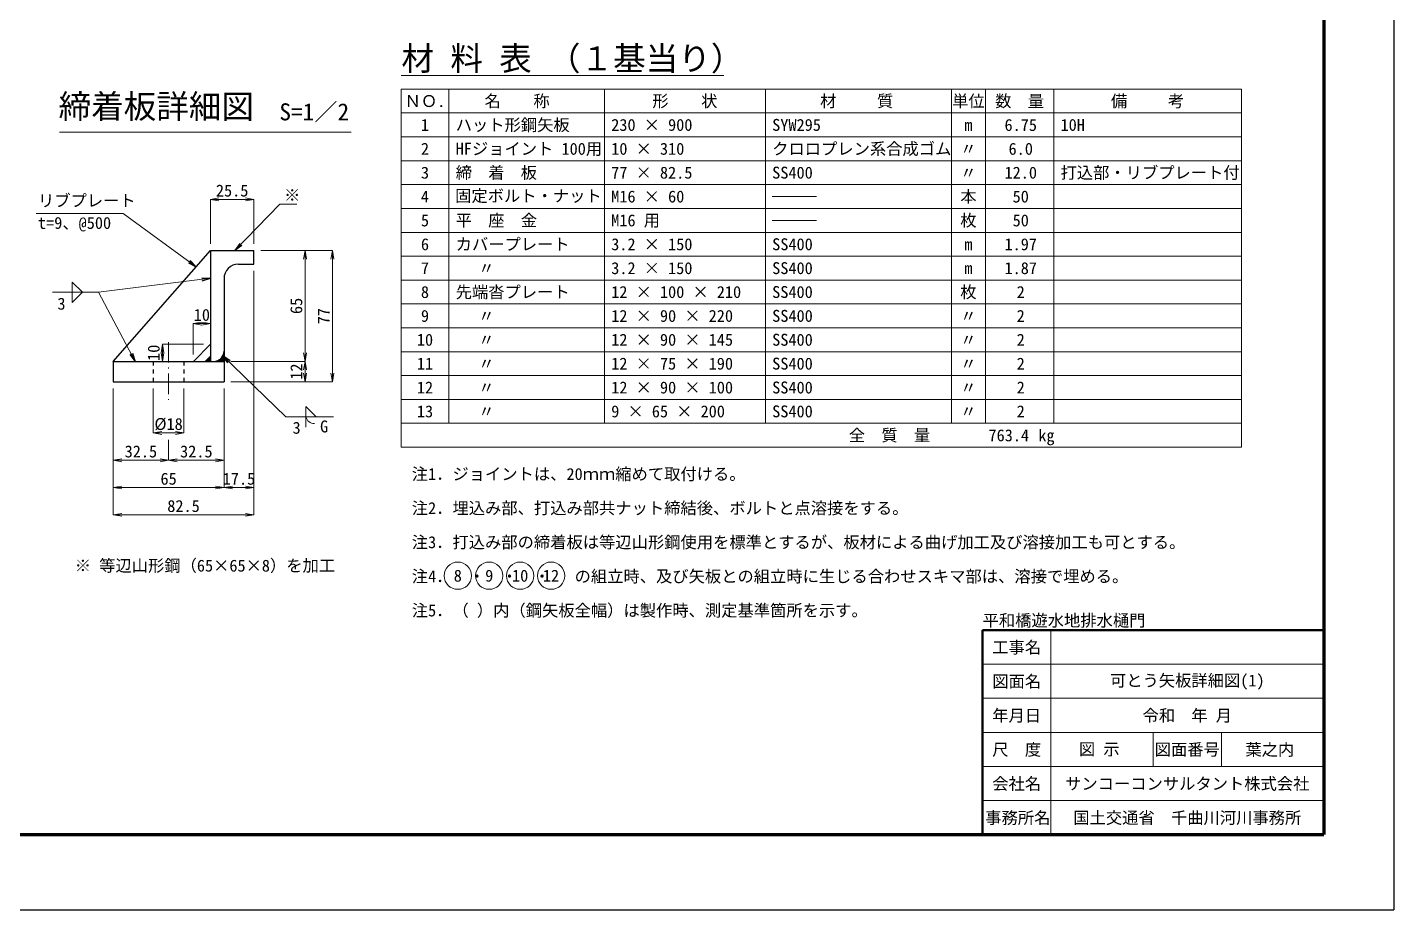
# Model space of a CAD drawing. Header units: millimetres. Extents: x -4215 to 12000, y -28161 to -8405.
# Drawn here: x 5992 to 12000, y -17315 to -13434 of the extents above; entities that cross this region are included whole.
import ezdxf
from ezdxf.enums import TextEntityAlignment as Align

# ---------------------------------------------------------------- set-up
doc = ezdxf.new("R2010")
doc.units = ezdxf.units.MM
doc.header["$LTSCALE"] = 15
doc.header["$PDSIZE"] = 300
doc.linetypes.add('SXF_一点短鎖線', pattern=[9.25, 6, -1.5, 0.25, -1.5])
doc.linetypes.add('SXF_跳び破線', pattern=[12, 6, -6])
doc.layers.get('Defpoints').update_dxf_attribs({"color": 153})
for name, color, linetype, lineweight in [('D-BMK', 2, 'SXF_一点短鎖線', 13), ('D-DCR-HCH1', 2, 'Continuous', 18), ('D-DOC', 7, 'Continuous', 13), ('D-MTR-TXT', 7, 'Continuous', 18), ('D-STR', 1, 'Continuous', 25), ('D-STR-DIM', 7, 'Continuous', 13), ('D-STR-HTXT', 7, 'Continuous', 13), ('D-STR-TXT', 7, 'Continuous', 13), ('D-TTL', 2, 'Continuous', 140), ('D-TTL-FRAM', 2, 'Continuous', 50), ('D-TTL-LINE', 7, 'Continuous', 13), ('D-TTL-TXT', 7, 'Continuous', 13)]:
    doc.layers.add(name, color=color, linetype=linetype, lineweight=lineweight)
doc.styles.add('MS ゴシック', font='MS Gothic.ttf')
doc.dimstyles.new('DIM-15-F', dxfattribs={"dimscale": 15, "dimtxt": 3.5, "dimasz": 2.5, "dimexe": 0, "dimexo": 2, "dimgap": 0.8, "dimtad": 1, "dimdec": 1, "dimdsep": 46, "dimtxsty": 'MS ゴシック', "dimblk": 'OPEN', "dimcen": 0.1, "dimaunit": 1, "dimadec": 4, "dimazin": 0, "dimtfac": 1, "dimtdec": 1, "dimtmove": 2, "dimatfit": 3, "dimldrblk": 'OPEN', "dimfxl": 1, "dimtolj": 1, "dimtzin": 0, "dimlwd": -1, "dimlwe": -1, "dimarcsym": 2})

# ---------------------------------------------------------------- blocks, each defined once
blk = doc.blocks.new('_Open')
at = {"color": 0, "linetype": 'ByBlock', "lineweight": -2}
for p, q in [((-1, 0.17), (0, 0)), ((-1, -0.17), (0, 0)), ((0, 0), (-1, 0))]:
    blk.add_line(p, q, dxfattribs=at)
blk = doc.blocks.new('*D99')
at = {"layer": 'D-STR-DIM', "color": 0, "transparency": 16777216}
for p, q in [((6797.2, -14385.7), (6797.2, -14190.7)), ((6834.7, -14190.7), (6951, -14190.7)), ((6988.5, -14385.7), (6988.5, -14190.7))]:
    blk.add_line(p, q, dxfattribs=at)
at = {"layer": 'Defpoints', "color": 0, "transparency": 16777216}
for p in [(6988.5, -14190.7), (6797.2, -14415.7), (6988.5, -14415.7)]:
    blk.add_point(p, dxfattribs=at)
at = {"layer": 'D-STR-DIM', "color": 0, "transparency": 16777216, "xscale": 37.5, "yscale": 37.5, "zscale": 37.5, "rotation": 180}
blk.add_blockref('_Open', (6797.2, -14190.7), dxfattribs=at)
at = {"layer": 'D-STR-DIM', "color": 0, "transparency": 16777216, "xscale": 37.5, "yscale": 37.5, "zscale": 37.5}
blk.add_blockref('_Open', (6988.5, -14190.7), dxfattribs=at)
at = {"layer": 'D-STR-DIM', "color": 0, "transparency": 16777216, "insert": (6892.9, -14152.4), "char_height": 52.5, "attachment_point": 5, "style": 'MS ゴシック'}
blk.add_mtext('\\A1;25.5', dxfattribs=at)
blk = doc.blocks.new('*D41')
at = {"layer": 'D-STR-DIM', "color": 0, "transparency": 16777216}
for p, q in [((6369.7, -15023.2), (6369.7, -15338.2)), ((6613.5, -15248.2), (6613.5, -15338.2)), ((6407.2, -15338.2), (6576, -15338.2))]:
    blk.add_line(p, q, dxfattribs=at)
at = {"layer": 'Defpoints', "color": 0, "transparency": 16777216}
for p in [(6369.7, -14993.2), (6613.5, -15218.2), (6613.5, -15338.2)]:
    blk.add_point(p, dxfattribs=at)
at = {"layer": 'D-STR-DIM', "color": 0, "transparency": 16777216, "xscale": 37.5, "yscale": 37.5, "zscale": 37.5, "rotation": 180}
blk.add_blockref('_Open', (6369.7, -15338.2), dxfattribs=at)
at = {"layer": 'D-STR-DIM', "color": 0, "transparency": 16777216, "xscale": 37.5, "yscale": 37.5, "zscale": 37.5}
blk.add_blockref('_Open', (6613.5, -15338.2), dxfattribs=at)
at = {"layer": 'D-STR-DIM', "color": 0, "transparency": 16777216, "insert": (6491.6, -15299.9), "char_height": 52.5, "attachment_point": 5, "style": 'MS ゴシック'}
blk.add_mtext('\\A1;32.5', dxfattribs=at)
blk = doc.blocks.new('*D42')
at = {"layer": 'D-STR-DIM', "color": 0, "transparency": 16777216}
for p, q in [((6857.2, -15023.2), (6857.2, -15338.2)), ((6613.5, -15248.2), (6613.5, -15338.2)), ((6651, -15338.2), (6819.7, -15338.2))]:
    blk.add_line(p, q, dxfattribs=at)
at = {"layer": 'Defpoints', "color": 0, "transparency": 16777216}
for p in [(6857.2, -14993.2), (6613.5, -15218.2), (6857.2, -15338.2)]:
    blk.add_point(p, dxfattribs=at)
at = {"layer": 'D-STR-DIM', "color": 0, "transparency": 16777216, "xscale": 37.5, "yscale": 37.5, "zscale": 37.5, "rotation": 180}
blk.add_blockref('_Open', (6613.5, -15338.2), dxfattribs=at)
at = {"layer": 'D-STR-DIM', "color": 0, "transparency": 16777216, "xscale": 37.5, "yscale": 37.5, "zscale": 37.5}
blk.add_blockref('_Open', (6857.2, -15338.2), dxfattribs=at)
at = {"layer": 'D-STR-DIM', "color": 0, "transparency": 16777216, "insert": (6735.4, -15299.9), "char_height": 52.5, "attachment_point": 5, "style": 'MS ゴシック'}
blk.add_mtext('\\A1;32.5', dxfattribs=at)
blk = doc.blocks.new('*D43')
at = {"layer": 'D-STR-DIM', "color": 0, "transparency": 16777216}
for p, q in [((6887.2, -14903.2), (7213.5, -14903.2)), ((7213.5, -14993.2), (7213.5, -14903.2)), ((7213.5, -14955.7), (7213.5, -14918.2)), ((7213.5, -14940.7), (7213.5, -14978.2)), ((6887.2, -14993.2), (7213.5, -14993.2))]:
    blk.add_line(p, q, dxfattribs=at)
at = {"layer": 'Defpoints', "color": 0, "transparency": 16777216}
for p in [(6857.2, -14903.2), (7213.5, -14903.2), (6857.2, -14993.2)]:
    blk.add_point(p, dxfattribs=at)
at = {"layer": 'D-STR-DIM', "color": 0, "transparency": 16777216, "xscale": 37.5, "yscale": 37.5, "zscale": 37.5}
for p, rotation in [((7213.5, -14903.2), 90), ((7213.5, -14993.2), 270)]:
    blk.add_blockref('_Open', p, dxfattribs=dict(at, rotation=rotation))
at = {"layer": 'D-STR-DIM', "color": 0, "transparency": 16777216, "insert": (7175.2, -14948.2), "char_height": 52.5, "attachment_point": 5, "rotation": 90, "style": 'MS ゴシック'}
blk.add_mtext('\\A1;12', dxfattribs=at)
blk = doc.blocks.new('*D44')
at = {"layer": 'D-STR-DIM', "color": 0, "transparency": 16777216}
for p, q in [((7018.5, -14415.7), (7213.5, -14415.7)), ((7213.5, -14865.7), (7213.5, -14453.2)), ((6887.2, -14903.2), (7213.5, -14903.2))]:
    blk.add_line(p, q, dxfattribs=at)
at = {"layer": 'Defpoints', "color": 0, "transparency": 16777216}
for p in [(6988.5, -14415.7), (7213.5, -14415.7), (6857.2, -14903.2)]:
    blk.add_point(p, dxfattribs=at)
at = {"layer": 'D-STR-DIM', "color": 0, "transparency": 16777216, "xscale": 37.5, "yscale": 37.5, "zscale": 37.5}
for p, rotation in [((7213.5, -14415.7), 90), ((7213.5, -14903.2), 270)]:
    blk.add_blockref('_Open', p, dxfattribs=dict(at, rotation=rotation))
at = {"layer": 'D-STR-DIM', "color": 0, "transparency": 16777216, "insert": (7175.2, -14659.4), "char_height": 52.5, "attachment_point": 5, "rotation": 90, "style": 'MS ゴシック'}
blk.add_mtext('\\A1;65', dxfattribs=at)
blk = doc.blocks.new('*D45')
at = {"layer": 'D-STR-DIM', "color": 0, "transparency": 16777216}
for p, q in [((6369.7, -15023.2), (6369.7, -15458.2)), ((6857.2, -15023.2), (6857.2, -15458.2)), ((6407.2, -15458.2), (6819.7, -15458.2))]:
    blk.add_line(p, q, dxfattribs=at)
at = {"layer": 'Defpoints', "color": 0, "transparency": 16777216}
for p in [(6369.7, -14993.2), (6857.2, -14993.2), (6857.2, -15458.2)]:
    blk.add_point(p, dxfattribs=at)
at = {"layer": 'D-STR-DIM', "color": 0, "transparency": 16777216, "xscale": 37.5, "yscale": 37.5, "zscale": 37.5, "rotation": 180}
blk.add_blockref('_Open', (6369.7, -15458.2), dxfattribs=at)
at = {"layer": 'D-STR-DIM', "color": 0, "transparency": 16777216, "xscale": 37.5, "yscale": 37.5, "zscale": 37.5}
blk.add_blockref('_Open', (6857.2, -15458.2), dxfattribs=at)
at = {"layer": 'D-STR-DIM', "color": 0, "transparency": 16777216, "insert": (6613.5, -15419.9), "char_height": 52.5, "attachment_point": 5, "style": 'MS ゴシック'}
blk.add_mtext('\\A1;65', dxfattribs=at)
blk = doc.blocks.new('*D46')
at = {"layer": 'D-STR-DIM', "color": 0, "transparency": 16777216}
for p, q in [((6722.2, -14873.2), (6722.2, -14737.4)), ((6722.2, -14737.4), (6797.2, -14737.4)), ((6759.7, -14737.4), (6722.2, -14737.4)), ((6759.7, -14737.4), (6797.2, -14737.4)), ((6797.2, -14798.2), (6797.2, -14737.4))]:
    blk.add_line(p, q, dxfattribs=at)
at = {"layer": 'Defpoints', "color": 0, "transparency": 16777216}
for p in [(6797.2, -14737.4), (6797.2, -14828.2), (6722.2, -14903.2)]:
    blk.add_point(p, dxfattribs=at)
at = {"layer": 'D-STR-DIM', "color": 0, "transparency": 16777216, "xscale": 37.5, "yscale": 37.5, "zscale": 37.5, "rotation": 180}
blk.add_blockref('_Open', (6722.2, -14737.4), dxfattribs=at)
at = {"layer": 'D-STR-DIM', "color": 0, "transparency": 16777216, "xscale": 37.5, "yscale": 37.5, "zscale": 37.5}
blk.add_blockref('_Open', (6797.2, -14737.4), dxfattribs=at)
at = {"layer": 'D-STR-DIM', "color": 0, "transparency": 16777216, "insert": (6759.7, -14699.2), "char_height": 52.5, "attachment_point": 5, "style": 'MS ゴシック'}
blk.add_mtext('\\A1;10', dxfattribs=at)
blk = doc.blocks.new('*D47')
at = {"layer": 'D-STR-DIM', "color": 0, "transparency": 16777216}
for p, q in [((6546, -15023.2), (6546, -15218.2)), ((6681, -15023.2), (6681, -15218.2)), ((6583.5, -15218.2), (6643.5, -15218.2))]:
    blk.add_line(p, q, dxfattribs=at)
at = {"layer": 'Defpoints', "color": 0, "transparency": 16777216}
for p in [(6546, -14993.2), (6681, -14993.2), (6681, -15218.2)]:
    blk.add_point(p, dxfattribs=at)
at = {"layer": 'D-STR-DIM', "color": 0, "transparency": 16777216, "xscale": 37.5, "yscale": 37.5, "zscale": 37.5, "rotation": 180}
blk.add_blockref('_Open', (6546, -15218.2), dxfattribs=at)
at = {"layer": 'D-STR-DIM', "color": 0, "transparency": 16777216, "xscale": 37.5, "yscale": 37.5, "zscale": 37.5}
blk.add_blockref('_Open', (6681, -15218.2), dxfattribs=at)
at = {"layer": 'D-STR-DIM', "color": 0, "transparency": 16777216, "insert": (6613.5, -15179.9), "char_height": 52.5, "attachment_point": 5, "style": 'MS ゴシック'}
blk.add_mtext('\\A1;%%C18', dxfattribs=at)
blk = doc.blocks.new('*D48')
at = {"layer": 'D-STR-DIM', "color": 0, "transparency": 16777216}
for p, q in [((6988.5, -14505.7), (6988.5, -15458.2)), ((6857.2, -15023.2), (6857.2, -15458.2)), ((6857.2, -15458.2), (6988.5, -15458.2)), ((6894.7, -15458.2), (6932.2, -15458.2)), ((6951, -15458.2), (6913.5, -15458.2))]:
    blk.add_line(p, q, dxfattribs=at)
at = {"layer": 'Defpoints', "color": 0, "transparency": 16777216}
for p in [(6988.5, -14475.7), (6857.2, -14993.2), (6988.5, -15458.2)]:
    blk.add_point(p, dxfattribs=at)
at = {"layer": 'D-STR-DIM', "color": 0, "transparency": 16777216, "xscale": 37.5, "yscale": 37.5, "zscale": 37.5, "rotation": 180}
blk.add_blockref('_Open', (6857.2, -15458.2), dxfattribs=at)
at = {"layer": 'D-STR-DIM', "color": 0, "transparency": 16777216, "xscale": 37.5, "yscale": 37.5, "zscale": 37.5}
blk.add_blockref('_Open', (6988.5, -15458.2), dxfattribs=at)
at = {"layer": 'D-STR-DIM', "color": 0, "transparency": 16777216, "insert": (6922.9, -15419.9), "char_height": 52.5, "attachment_point": 5, "style": 'MS ゴシック'}
blk.add_mtext('\\A1;17.5', dxfattribs=at)
blk = doc.blocks.new('*D49')
at = {"layer": 'D-STR-DIM', "color": 0, "transparency": 16777216}
for p, q in [((6988.5, -14505.7), (6988.5, -15578.2)), ((6369.7, -15023.2), (6369.7, -15578.2)), ((6407.2, -15578.2), (6951, -15578.2))]:
    blk.add_line(p, q, dxfattribs=at)
at = {"layer": 'Defpoints', "color": 0, "transparency": 16777216}
for p in [(6988.5, -14475.7), (6369.7, -14993.2), (6988.5, -15578.2)]:
    blk.add_point(p, dxfattribs=at)
at = {"layer": 'D-STR-DIM', "color": 0, "transparency": 16777216, "xscale": 37.5, "yscale": 37.5, "zscale": 37.5, "rotation": 180}
blk.add_blockref('_Open', (6369.7, -15578.2), dxfattribs=at)
at = {"layer": 'D-STR-DIM', "color": 0, "transparency": 16777216, "xscale": 37.5, "yscale": 37.5, "zscale": 37.5}
blk.add_blockref('_Open', (6988.5, -15578.2), dxfattribs=at)
at = {"layer": 'D-STR-DIM', "color": 0, "transparency": 16777216, "insert": (6679.1, -15539.9), "char_height": 52.5, "attachment_point": 5, "style": 'MS ゴシック'}
blk.add_mtext('\\A1;82.5', dxfattribs=at)
blk = doc.blocks.new('*D50')
at = {"layer": 'D-STR-DIM', "color": 0, "transparency": 16777216}
for p, q in [((7018.5, -14415.7), (7333.5, -14415.7)), ((7333.5, -14955.7), (7333.5, -14453.2)), ((6887.2, -14993.2), (7333.5, -14993.2))]:
    blk.add_line(p, q, dxfattribs=at)
at = {"layer": 'Defpoints', "color": 0, "transparency": 16777216}
for p in [(6988.5, -14415.7), (7333.5, -14415.7), (6857.2, -14993.2)]:
    blk.add_point(p, dxfattribs=at)
at = {"layer": 'D-STR-DIM', "color": 0, "transparency": 16777216, "xscale": 37.5, "yscale": 37.5, "zscale": 37.5}
for p, rotation in [((7333.5, -14415.7), 90), ((7333.5, -14993.2), 270)]:
    blk.add_blockref('_Open', p, dxfattribs=dict(at, rotation=rotation))
at = {"layer": 'D-STR-DIM', "color": 0, "transparency": 16777216, "insert": (7295.2, -14704.4), "char_height": 52.5, "attachment_point": 5, "rotation": 90, "style": 'MS ゴシック'}
blk.add_mtext('\\A1;77', dxfattribs=at)
blk = doc.blocks.new('*D51')
at = {"layer": 'D-STR-DIM', "color": 0, "transparency": 16777216}
for p, q in [((6767.2, -14828.2), (6586.5, -14828.2)), ((6586.5, -14828.2), (6586.5, -14903.2)), ((6586.5, -14865.7), (6586.5, -14828.2)), ((6586.5, -14865.7), (6586.5, -14903.2)), ((6692.2, -14903.2), (6586.5, -14903.2))]:
    blk.add_line(p, q, dxfattribs=at)
at = {"layer": 'Defpoints', "color": 0, "transparency": 16777216}
for p in [(6797.2, -14828.2), (6586.5, -14903.2), (6722.2, -14903.2)]:
    blk.add_point(p, dxfattribs=at)
at = {"layer": 'D-STR-DIM', "color": 0, "transparency": 16777216, "xscale": 37.5, "yscale": 37.5, "zscale": 37.5}
for p, rotation in [((6586.5, -14828.2), 90), ((6586.5, -14903.2), 270)]:
    blk.add_blockref('_Open', p, dxfattribs=dict(at, rotation=rotation))
at = {"layer": 'D-STR-DIM', "color": 0, "transparency": 16777216, "insert": (6548.3, -14865.7), "char_height": 52.5, "attachment_point": 5, "rotation": 90, "style": 'MS ゴシック'}
blk.add_mtext('\\A1;10', dxfattribs=at)

msp = doc.modelspace()

# ---------------------------------------------------------------- hatches: boundary and pattern name
at = {"layer": 'D-DCR-HCH1'}
for points in [[(6774.73, -14903.17), (6797.23, -14903.17), (6797.23, -14880.67)], [(6857.23, -14858.17, -0.4142136), (6812.23, -14903.17), (6857.23, -14903.17)]]:
    msp.add_hatch(color=256, dxfattribs=at).paths.add_polyline_path(points)

# ---------------------------------------------------------------- linework, layer by layer
at = {"layer": 'D-BMK'}
msp.add_line((6613.48, -14818.12), (6613.48, -15078.22), dxfattribs=at)
at = {"layer": 'D-DOC'}
for p, q in [((11330.22, -13705.73), (7635.77, -13705.73)), ((7635.77, -13705.73), (7635.77, -15280.73)), ((7845.77, -13705.73), (7845.77, -15175.73)), ((8529.58, -13705.73), (8529.58, -15175.73)), ((9237.38, -13705.73), (9237.38, -15175.73)), ((10055.22, -13705.73), (10055.22, -15175.73)), ((10205.22, -13705.73), (10205.22, -15175.73)), ((10205.22, -13705.73), (10205.22, -15175.73)), ((10505.22, -13705.73), (10505.22, -15175.73)), ((11330.22, -15280.73), (11330.22, -13705.73)), ((7635.77, -13810.73), (11330.22, -13810.73)), ((7635.77, -13915.73), (11330.22, -13915.73)), ((11330.22, -14020.73), (7635.77, -14020.73)), ((7635.77, -14125.73), (11330.22, -14125.73)), ((11330.22, -14230.73), (7635.77, -14230.73)), ((9267.38, -14178.23), (9462.38, -14178.23)), ((9267.38, -14283.23), (9462.38, -14283.23)), ((11330.22, -14335.73), (7635.77, -14335.73)), ((7635.77, -14440.73), (11330.22, -14440.73)), ((7635.77, -14545.73), (11330.22, -14545.73)), ((11330.22, -14650.73), (7635.77, -14650.73)), ((7635.77, -14755.73), (11330.22, -14755.73)), ((7635.77, -14860.73), (11330.22, -14860.73)), ((11330.22, -14965.73), (7635.77, -14965.73)), ((7635.77, -15070.73), (11330.22, -15070.73)), ((7635.77, -15175.73), (11330.22, -15175.73)), ((7635.77, -15280.73), (11330.22, -15280.73))]:
    msp.add_line(p, q, dxfattribs=at)
at = {"layer": 'D-MTR-TXT'}
msp.add_line((9054.06, -13645.73), (7635.77, -13645.73), dxfattribs=at)
for centre in [(7885.24, -15845.95), (8023.31, -15845.95), (8159.21, -15845.95), (8295.02, -15845.95)]:
    msp.add_circle(centre, 60, dxfattribs=at)
at = {"layer": 'D-STR'}
for p, q in [((6369.73, -14903.17), (6797.23, -14415.67)), ((6797.23, -14415.67), (6988.48, -14415.67)), ((6797.23, -14415.67), (6797.23, -14903.17)), ((6988.48, -14475.67), (6988.48, -14415.67)), ((6920.98, -14475.67), (6988.48, -14475.67)), ((6857.23, -14539.42), (6857.23, -14903.17)), ((6722.23, -14903.17), (6797.23, -14828.17)), ((6774.73, -14903.17), (6797.23, -14880.67)), ((6369.73, -14903.17), (6369.73, -14993.17)), ((6369.73, -14903.17), (6857.23, -14903.17)), ((6857.23, -14903.17), (6857.23, -14993.17)), ((6369.73, -14993.17), (6857.23, -14993.17))]:
    msp.add_line(p, q, dxfattribs=at)
at = {"layer": 'D-STR', "linetype": 'SXF_跳び破線', "ltscale": 0.2}
for p, q in [((6545.98, -14903.17), (6545.98, -14993.17)), ((6680.98, -14903.17), (6680.98, -14993.17))]:
    msp.add_line(p, q, dxfattribs=at)
at = {"layer": 'D-STR'}
for centre, radius, start, end in [((6920.98, -14539.42), 63.75, 90, 180), ((6812.23, -14858.17), 45, 270, 0)]:
    msp.add_arc(centre, radius, start, end, dxfattribs=at)
at = {"layer": 'D-STR-HTXT'}
for p, q in [((6189.94, -14554.32), (6189.94, -14599.32)), ((6189.94, -14554.32), (6234.94, -14599.32)), ((6189.94, -14644.32), (6234.94, -14599.32)), ((6189.94, -14644.32), (6189.94, -14599.32)), ((7217.16, -15101.97), (7262.16, -15146.97)), ((7217.16, -15101.97), (7217.16, -15146.97)), ((7217.16, -15191.97), (7217.16, -15146.97))]:
    msp.add_line(p, q, dxfattribs=at)
msp.add_arc((7254.37, -15138.53), 38.16, 192.789854, 270.493351, dxfattribs=at)
at = {"layer": 'D-TTL'}
for p in [(11692.5, -8734.97), (-307.5, -16984.97)]:
    msp.add_line(p, (11692.5, -16984.97), dxfattribs=at)
at = {"layer": 'D-TTL-FRAM'}
for p, q in [((10192.5, -16984.97), (10192.5, -16084.97)), ((10192.5, -16084.97), (11692.5, -16084.97))]:
    msp.add_line(p, q, dxfattribs=at)
at = {"layer": 'D-TTL-LINE'}
for p, q in [((6133.14, -13895.81), (7416.63, -13895.81)), ((10492.5, -16984.97), (10492.5, -16084.97)), ((10192.5, -16234.97), (11692.5, -16234.97)), ((10192.5, -16384.97), (11692.5, -16384.97)), ((10192.5, -16534.97), (11692.5, -16534.97)), ((10942.5, -16684.97), (10942.5, -16534.97)), ((11242.5, -16684.97), (11242.5, -16534.97)), ((10192.5, -16684.97), (11692.5, -16684.97)), ((10192.5, -16834.97), (11692.5, -16834.97))]:
    msp.add_line(p, q, dxfattribs=at)
at = {"layer": 'Defpoints', "color": 1}
for p in [(12000, -8404.97), (-615, -17314.97)]:
    msp.add_line(p, (12000, -17314.97), dxfattribs=at)

# ---------------------------------------------------------------- texts
at = {"layer": 'D-DOC', "style": 'MS ゴシック'}
for s, p in [('ＮＯ.', (7740.77, -13758.23)), ('名\u3000\u3000称', (8145.77, -13758.23)), ('形\u3000\u3000状', (8883.33, -13758.23)), ('材     質', (9638.86, -13758.23)), ('単位', (10130.22, -13758.23)), ('数  量', (10355.22, -13758.23)), ('備     考', (10917.72, -13758.23)), ('1', (7740.77, -13863.23)), ('m', (10130.22, -13863.23)), ('6.75', (10360.27, -13863.47)), ('2', (7740.77, -13968.23)), ('〃', (10130.22, -13968.23)), ('6.0', (10360.27, -13968.23)), ('3', (7740.77, -14073.23)), ('〃', (10130.22, -14073.23)), ('12.0', (10360.27, -14073.23)), ('4', (7740.77, -14178.23)), ('本', (10130.22, -14178.23)), ('50', (10360.27, -14178.23)), ('5', (7740.77, -14283.23)), ('枚', (10130.22, -14283.23)), ('50', (10360.27, -14283.23)), ('6', (7740.77, -14388.23)), ('m', (10130.22, -14388.23)), ('1.97', (10360.27, -14388.23)), ('7', (7740.77, -14493.23)), ('1.87', (10360.27, -14493.23)), ('m', (10130.22, -14493.23)), ('8', (7740.77, -14598.23)), ('枚', (10130.22, -14598.23)), ('2', (10360.27, -14598.23)), ('9', (7740.77, -14703.23)), ('〃', (10130.22, -14703.23)), ('2', (10360.27, -14703.23)), ('10', (7740.77, -14808.23)), ('〃', (10130.22, -14808.23)), ('2', (10360.27, -14808.23)), ('11', (7740.77, -14913.23)), ('〃', (10130.22, -14913.23)), ('2', (10360.27, -14913.23)), ('12', (7740.77, -15018.23)), ('〃', (10130.22, -15018.23)), ('2', (10360.27, -15018.23)), ('13', (7740.77, -15123.23)), ('〃', (10130.22, -15123.23)), ('2', (10360.27, -15123.23))]:
    msp.add_text(s, height=52.5, dxfattribs=at).set_placement(p, align=Align.MIDDLE_CENTER)
for s, p in [('ハット形鋼矢板', (7875.77, -13863.23)), ('230 × 900', (8559.58, -13863.23)), ('SYW295', (9267.38, -13863.23)), ('10H', (10535.22, -13863.23)), ('HFジョイント 100用', (7875.77, -13968.23)), ('クロロプレン系合成ゴム', (9267.38, -13968.23)), ('10 × 310', (8559.58, -13968.23)), ('締  着  板', (7875.77, -14073.23)), ('77 × 82.5', (8559.58, -14073.23)), ('SS400', (9267.38, -14073.23)), ('打込部・リブプレート付', (10535.22, -14073.23)), ('固定ボルト・ナット', (7873.36, -14175.17)), ('M16 × 60', (8559.58, -14178.23)), ('平\u3000座\u3000金', (7875.77, -14283.23)), ('M16 用', (8559.58, -14283.23)), ('カバープレート', (7875.77, -14388.23)), ('3.2 × 150 ', (8559.58, -14388.23)), ('SS400', (9267.38, -14388.23)), ('〃', (7975.22, -14493.23)), ('3.2 × 150 ', (8559.58, -14493.23)), ('SS400', (9267.38, -14493.23)), ('先端沓プレート', (7875.77, -14598.23)), ('12 × 100 × 210', (8559.58, -14598.23)), ('SS400', (9267.38, -14598.23)), ('〃', (7975.22, -14703.23)), ('12 × 90 × 220', (8559.58, -14703.23)), ('SS400', (9267.38, -14703.23)), ('〃', (7975.22, -14808.23)), ('12 × 90 × 145', (8559.58, -14808.23)), ('SS400', (9267.38, -14808.23)), ('〃', (7975.22, -14913.23)), ('12 × 75 × 190', (8559.58, -14913.23)), ('SS400', (9267.38, -14913.23)), ('〃', (7975.22, -15018.23)), ('12 × 90 × 100', (8559.58, -15018.23)), ('SS400', (9267.38, -15018.23)), ('〃', (7975.22, -15123.23)), ('9 × 65 × 200', (8559.58, -15123.23)), ('SS400', (9267.38, -15123.23)), ('全\u3000質\u3000量', (9604.33, -15228.23))]:
    msp.add_text(s, height=52.5, dxfattribs=at).set_placement(p, align=Align.MIDDLE_LEFT)
msp.add_text('763.4', height=52.5, dxfattribs=at).set_placement((10397.01, -15228.47), align=Align.MIDDLE_RIGHT)
msp.add_text('kg', height=52.5, dxfattribs=at).set_placement((10473.31, -15255.11), align=Align.CENTER)
at = {"layer": 'D-MTR-TXT', "style": 'MS ゴシック'}
msp.add_text('材 料 表 （１基当り）', height=105, dxfattribs=at).set_placement((8389.16, -13623.23), align=Align.CENTER)
for s, p in [('注1．ジョイントは、20ｍｍ縮めて取付ける。', (7682.69, -15424.95)), ('注2．埋込み部、打込み部共ナット締結後、ボルトと点溶接をする。', (7682.69, -15574.95)), ('注3．打込み部の締着板は等辺山形鋼使用を標準とするが、板材による曲げ加工及び溶接加工も可とする。', (7682.69, -15724.95)), ('注4．\u3000・\u3000・\u3000・\u3000 の組立時、及び矢板との組立時に生じる合わせスキマ部は、溶接で埋める。', (7682.69, -15874.95)), ('注5．（ ）内（鋼矢板全幅）は製作時、測定基準箇所を示す。', (7682.69, -16024.95))]:
    msp.add_text(s, height=52.5, dxfattribs=at).set_placement(p)
for s, p in [('8', (7885.24, -15845.95)), ('9', (8023.31, -15845.95)), ('10', (8159.21, -15845.95)), ('12', (8295.02, -15845.95))]:
    msp.add_text(s, height=52.5, dxfattribs=at).set_placement(p, align=Align.MIDDLE_CENTER)
at = {"layer": 'D-STR-HTXT', "style": 'MS ゴシック'}
msp.add_text('リブプレート', height=52.5, dxfattribs=at).set_placement((6039.16, -14238.17), align=Align.BOTTOM_LEFT)
for s, p in [('※', (7121.16, -14198.37)), ('3', (6124.61, -14675.83)), ('3', (7158.41, -15221.59)), ('G', (7279.53, -15215.76))]:
    msp.add_text(s, height=52.5, dxfattribs=at).set_placement(p)
msp.add_text('t=9、@500', height=52.5, dxfattribs=at).set_placement((6039.16, -14268.17), align=Align.TOP_LEFT)
at = {"layer": 'D-STR-TXT', "style": 'MS ゴシック'}
msp.add_text('※ 等辺山形鋼（65×65×8）を加工', height=52.5, dxfattribs=at).set_placement((6200.84, -15827.89))
at = {"layer": 'D-TTL-TXT', "style": 'MS ゴシック'}
for s, height, p in [('締着板詳細図', 105, (6559.27, -13865.81)), ('S=1／2', 75, (7253.95, -13865.81))]:
    msp.add_text(s, height=height, dxfattribs=at).set_placement(p, align=Align.BOTTOM_CENTER)
msp.add_text('平和橋遊水地排水樋門', height=52.5, dxfattribs=at).set_placement((10192.5, -16084.97), align=Align.BOTTOM_LEFT)
for s, p in [('工事名', (10342.5, -16159.97)), ('図面名', (10342.5, -16309.97)), ('可とう矢板詳細図(1)', (11092.5, -16309.97)), ('年月日', (10342.5, -16459.97)), ('令和  年 月', (11092.5, -16459.97)), ('尺\u3000度', (10342.5, -16609.97)), ('図 示', (10705.47, -16609.97)), ('図面番号', (11092.5, -16609.97)), ('葉之内', (11455.47, -16609.97)), ('会社名', (10342.5, -16759.97)), ('サンコーコンサルタント株式会社', (11092.5, -16759.97)), ('事務所名', (10347.32, -16909.97)), ('国土交通省\u3000千曲川河川事務所', (11092.5, -16909.97))]:
    msp.add_text(s, height=52.5, dxfattribs=at).set_placement(p, align=Align.MIDDLE)

# ---------------------------------------------------------------- dimensions: what is measured, and where the dimension line sits
at = {"layer": 'D-STR-DIM'}
for base, p1, p2, override, picture, middle in [((6988.48, -14190.67), (6797.23, -14415.67), (6988.48, -14415.67), {"dimlfac": 0.133333}, '*D99', (6892.86, -14152.42)), ((6988.48, -15578.17), (6369.73, -14993.17), (6988.48, -14475.67), {"dimlfac": 0.133333}, '*D49', (6679.11, -15539.92)), ((6988.48, -15458.17), (6857.23, -14993.17), (6988.48, -14475.67), {"dimlfac": 0.133333, "dimtix": 1}, '*D48', (6922.86, -15419.92)), ((6797.23, -14737.44), (6722.23, -14903.17), (6797.23, -14828.17), {"dimlfac": 0.133333, "dimtix": 1}, '*D46', (6759.73, -14699.19)), ((6613.48, -15338.17), (6369.73, -14993.17), (6613.48, -15218.17), {"dimlfac": 0.133333}, '*D41', (6491.61, -15299.92)), ((6857.23, -15458.17), (6369.73, -14993.17), (6857.23, -14993.17), {"dimlfac": 0.133333}, '*D45', (6613.48, -15419.92)), ((6857.23, -15338.17), (6613.48, -15218.17), (6857.23, -14993.17), {"dimlfac": 0.133333}, '*D42', (6735.36, -15299.92))]:
    dim = msp.add_linear_dim(base=base, p1=p1, p2=p2, dimstyle='DIM-15-F', override=override, dxfattribs=at)
    dim.commit()
    dim.dimension.update_dxf_attribs({"geometry": picture, "text_midpoint": middle})
for base, p1, p2, angle, override, picture, middle in [((7213.48, -14415.67), (6857.23, -14903.17), (6988.48, -14415.67), 90, {"dimlfac": 0.133333}, '*D44', (7175.23, -14659.42)), ((7333.48, -14415.67), (6857.23, -14993.17), (6988.48, -14415.67), 90, {"dimlfac": 0.133333}, '*D50', (7295.23, -14704.42)), ((6586.51, -14903.17), (6797.23, -14828.17), (6722.23, -14903.17), 270, {"dimlfac": 0.133333, "dimtix": 1}, '*D51', (6548.26, -14865.67)), ((7213.48, -14903.17), (6857.23, -14993.17), (6857.23, -14903.17), 90, {"dimlfac": 0.133333}, '*D43', (7175.23, -14948.17))]:
    dim = msp.add_linear_dim(base=base, p1=p1, p2=p2, angle=angle, dimstyle='DIM-15-F', override=override, dxfattribs=at)
    dim.commit()
    dim.dimension.update_dxf_attribs({"geometry": picture, "text_midpoint": middle})
dim = msp.add_linear_dim(base=(6680.98, -15218.17), p1=(6545.98, -14993.17), p2=(6680.98, -14993.17), text='%%C<>', dimstyle='DIM-15-F', override={"dimlfac": 0.133333}, dxfattribs=at)
dim.commit()
dim.dimension.update_dxf_attribs({"geometry": '*D47', "text_midpoint": (6613.48, -15179.92)})

# ---------------------------------------------------------------- leaders
at = {"layer": 'D-STR-HTXT'}
for points in [[(6904.73, -14415.67), (7102.09, -14211.87), (7177.09, -14211.87)], [(6734.91, -14486.74), (6414.26, -14253.17), (6031.66, -14253.17)], [(6797.23, -14537.48), (6305.03, -14599.32), (6102.84, -14599.32)], [(6466.11, -14903.17), (6305.03, -14599.32)], [(6852.07, -14879.1), (7129.18, -15146.97), (7339.18, -15146.97)]]:
    msp.add_leader(points, dimstyle='DIM-15-F', dxfattribs=at)

doc.saveas('drawing.dxf')
